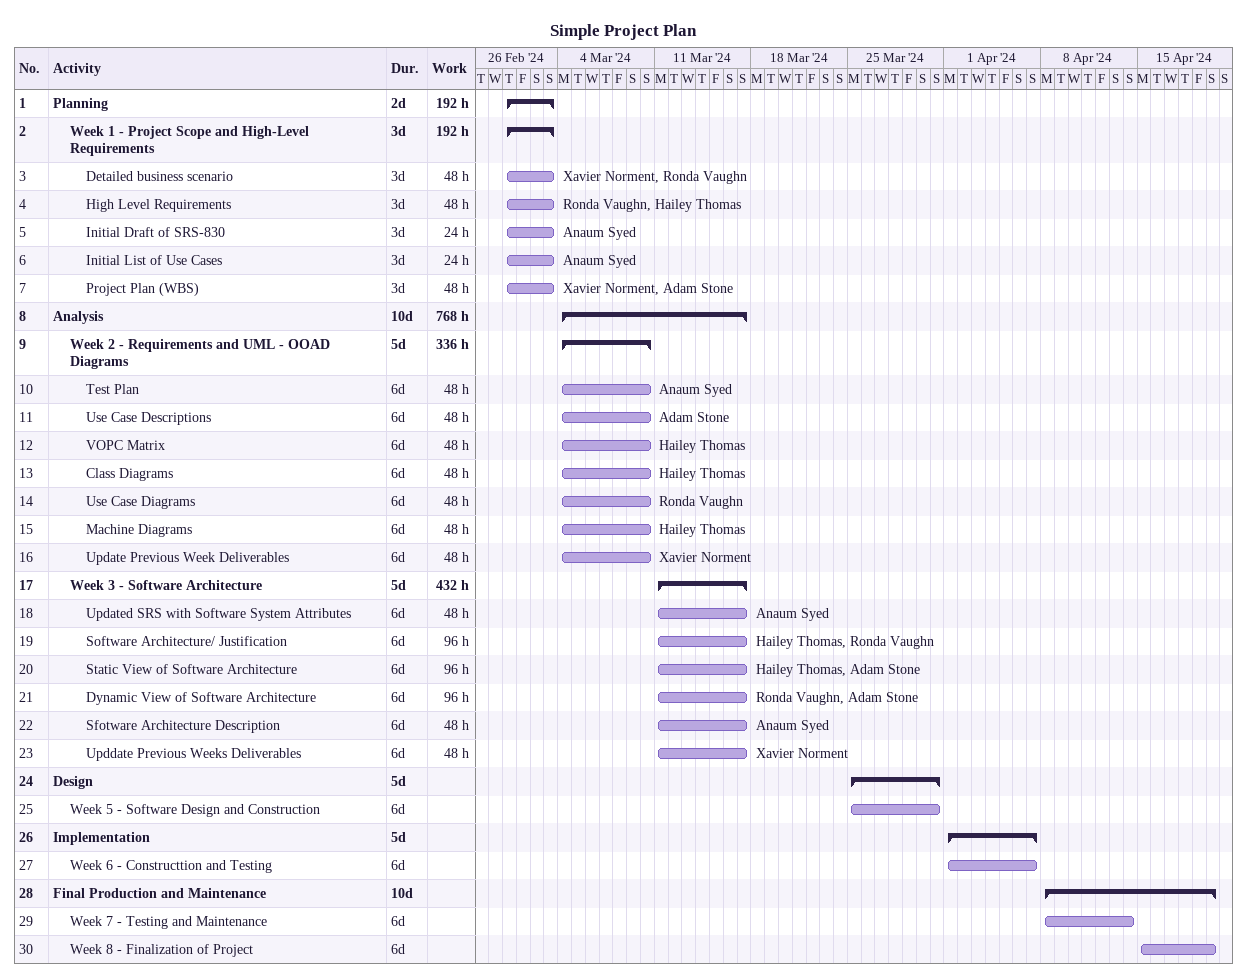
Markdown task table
Simple Project Plan

| ID | Level | Task | Duration | Start | Finish | Resources | Work (h) |
|---|---|---|---|---|---|---|---|
| 1 | 1 | **Planning** | 2d | 2024-02-29 | 2024-03-03 |  | 192 |
| 2 | 2 | **Week 1 - Project Scope and High-Level Requirements** | 3d | 2024-02-29 | 2024-03-03 |  | 192 |
| 3 | 3 | Detailed business scenario | 3d | 2024-02-29 | 2024-03-03 | Xavier Norment, Ronda Vaughn | 48 |
| 4 | 3 | High Level Requirements | 3d | 2024-02-29 | 2024-03-03 | Ronda Vaughn, Hailey Thomas | 48 |
| 5 | 3 | Initial Draft of SRS-830 | 3d | 2024-02-29 | 2024-03-03 | Anaum Syed | 24 |
| 6 | 3 | Initial List of Use Cases | 3d | 2024-02-29 | 2024-03-03 | Anaum Syed | 24 |
| 7 | 3 | Project Plan (WBS) | 3d | 2024-02-29 | 2024-03-03 | Xavier Norment, Adam Stone | 48 |
| 8 | 1 | **Analysis** | 10d | 2024-03-04 | 2024-03-17 |  | 768 |
| 9 | 2 | **Week 2 - Requirements and UML - OOAD Diagrams** | 5d | 2024-03-04 | 2024-03-10 |  | 336 |
| 10 | 3 | Test Plan | 6d | 2024-03-04 | 2024-03-10 | Anaum Syed | 48 |
| 11 | 3 | Use Case Descriptions | 6d | 2024-03-04 | 2024-03-10 | Adam Stone | 48 |
| 12 | 3 | VOPC Matrix | 6d | 2024-03-04 | 2024-03-10 | Hailey Thomas | 48 |
| 13 | 3 | Class Diagrams | 6d | 2024-03-04 | 2024-03-10 | Hailey Thomas | 48 |
| 14 | 3 | Use Case Diagrams | 6d | 2024-03-04 | 2024-03-10 | Ronda Vaughn | 48 |
| 15 | 3 | Machine Diagrams | 6d | 2024-03-04 | 2024-03-10 | Hailey Thomas | 48 |
| 16 | 3 | Update Previous Week Deliverables | 6d | 2024-03-04 | 2024-03-10 | Xavier Norment | 48 |
| 17 | 2 | **Week 3 - Software Architecture** | 5d | 2024-03-11 | 2024-03-17 |  | 432 |
| 18 | 3 | Updated SRS with Software System Attributes | 6d | 2024-03-11 | 2024-03-17 | Anaum Syed | 48 |
| 19 | 3 | Software Architecture/ Justification | 6d | 2024-03-11 | 2024-03-17 | Hailey Thomas, Ronda Vaughn | 96 |
| 20 | 3 | Static View of Software Architecture | 6d | 2024-03-11 | 2024-03-17 | Hailey Thomas, Adam Stone | 96 |
| 21 | 3 | Dynamic View of Software Architecture | 6d | 2024-03-11 | 2024-03-17 | Ronda Vaughn, Adam Stone | 96 |
| 22 | 3 | Sfotware Architecture Description | 6d | 2024-03-11 | 2024-03-17 | Anaum Syed | 48 |
| 23 | 3 | Upddate Previous Weeks Deliverables | 6d | 2024-03-11 | 2024-03-17 | Xavier Norment | 48 |
| 24 | 1 | **Design** | 5d | 2024-03-25 | 2024-03-31 |  |  |
| 25 | 2 | Week 5 - Software Design and Construction | 6d | 2024-03-25 | 2024-03-31 |  |  |
| 26 | 1 | **Implementation** | 5d | 2024-04-01 | 2024-04-07 |  |  |
| 27 | 2 | Week 6 - Constructtion and Testing | 6d | 2024-04-01 | 2024-04-07 |  |  |
| 28 | 1 | **Final Production and Maintenance** | 10d | 2024-04-08 | 2024-04-20 |  |  |
| 29 | 2 | Week 7 - Testing and Maintenance | 6d | 2024-04-08 | 2024-04-14 |  |  |
| 30 | 2 | Week 8 - Finalization of Project | 6d | 2024-04-15 | 2024-04-20 |  |  |
